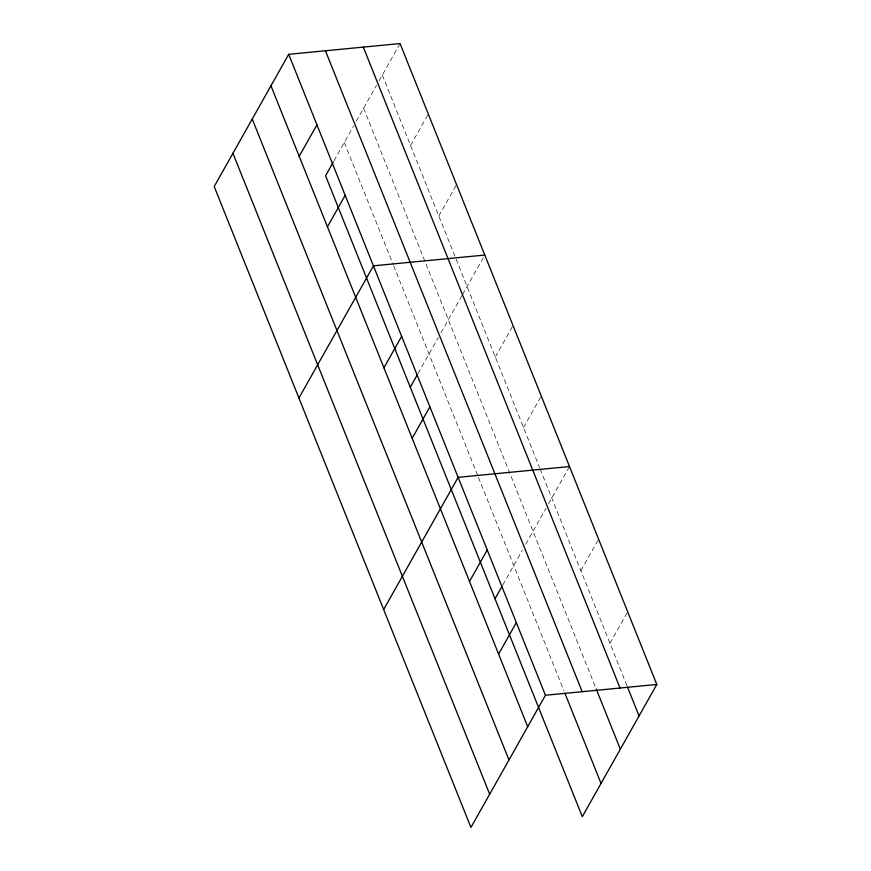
<?xml version="1.0" encoding="UTF-8"?>
<svg xmlns="http://www.w3.org/2000/svg" width="871" height="871" viewBox="0 0 871 871"><rect width="100%" height="100%" fill="white"/><g stroke="black" fill="none" stroke-linecap="round" stroke-linejoin="round"><path stroke-width="0.65" stroke-dasharray="4.36 3.27" d="M333.963 160.841L353.615 125.968M356.272 121.254L376.512 85.336M379.092 80.753L400.061 43.55M410.568 145.522L428.303 114.047M438.81 216.019L456.535 184.554M418.036 373.496L438.342 337.48M440.998 332.755L461.88 295.694M462.534 294.54L484.777 255.051M495.294 357.023L513.019 325.558M523.536 427.519L541.261 396.055M502.763 584.996L522.393 550.156M525.725 544.255L545.965 508.337M548.545 503.754L569.503 466.551M580.87 570.657L598.606 539.193M609.972 643.299L627.697 611.834M382.325 75.015L539.672 467.803M540.172 469.066L627.022 685.88M363.599 108.254L595.753 687.807M344.295 142.506L393.213 264.621M393.725 265.884L477.939 476.132M478.44 477.384L563.918 690.747"/><path stroke-width="1.31" d="M288.693 54.329L214.201 186.536L470.939 827.45L545.431 695.254L288.693 54.329L400.061 43.55L656.799 684.464L582.307 816.671L325.569 175.746L333.321 161.995M299.199 156.301L316.935 124.836M327.442 226.798L345.177 195.333M298.927 398.036L373.419 265.84L484.777 255.051M383.926 367.802L401.662 336.337M410.295 387.247L417.394 374.639M412.168 438.309L429.904 406.844M383.654 609.537L458.146 477.341L569.503 466.551M469.513 581.447L487.237 549.982M495.011 598.758L502.121 586.15M498.604 654.077L516.34 622.613M545.431 695.254L656.799 684.464M627.523 687.132L639.064 715.94M363.305 47.11L620.043 688.025M596.254 689.059L620.337 749.18M325.438 50.779L582.187 691.694M564.92 693.251L601.034 783.421M270.968 85.804L527.706 726.719M252.231 119.044L508.969 759.958M232.938 153.285L489.676 794.21"/></g></svg>
